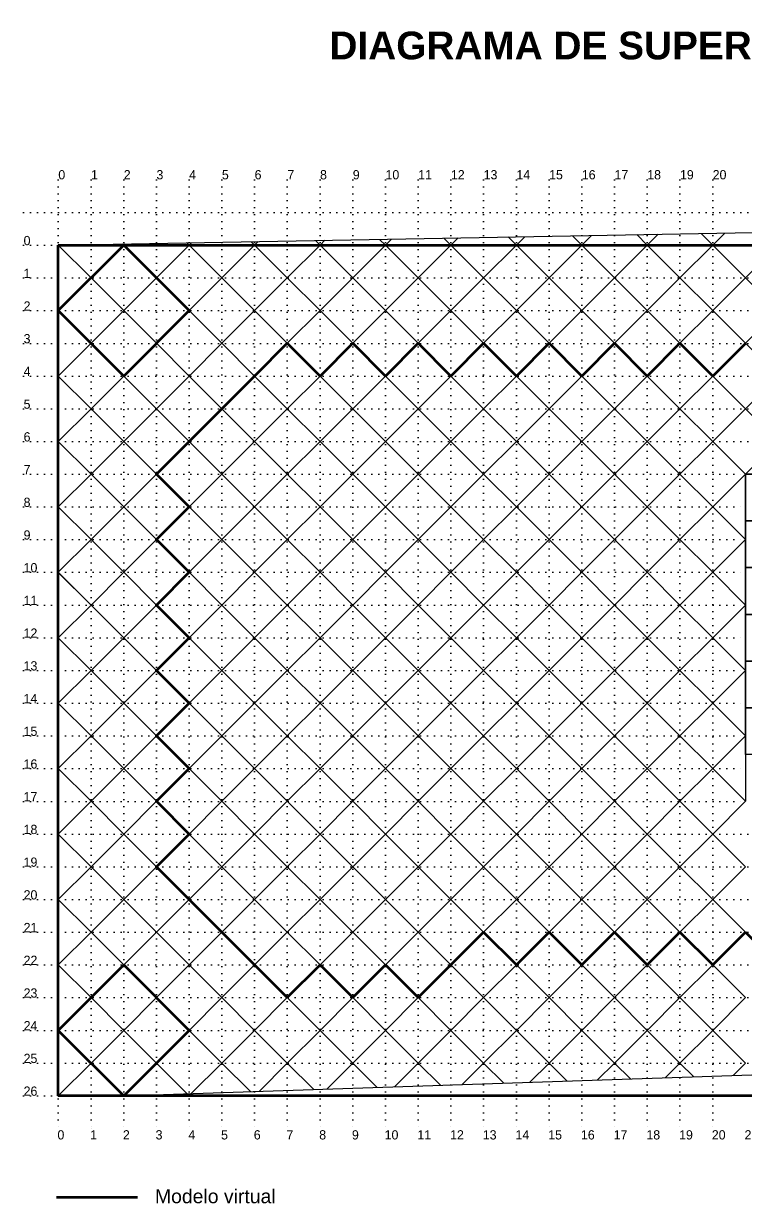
# Paper-space layout 'Layout1 (4)' of a CAD drawing. Header units: millimetres. Extents: x 150 to 8403, y 599 to 5699.
# Drawn here: x 150 to 3270, y 599 to 5699 of the extents above; entities that cross this region are included whole.
import ezdxf

# ---------------------------------------------------------------- set-up
doc = ezdxf.new("R2010")
doc.units = ezdxf.units.MM
doc.linetypes.add('ACAD_ISO07W100', pattern=[3, 0, -3])

# ---------------------------------------------------------------- blocks, each defined once
blk = doc.blocks.new('A$C41CC3310')
blk.add_line((141.4, 282.8), (141.4, 0))
blk.add_lwpolyline([(141.4, 282.8), (0, 141.4), (141.4, 0)])

psp = doc.layouts.new('Layout1 (4)')

# ---------------------------------------------------------------- linework, layer by layer
at = {"color": 253, "linetype": 'ACAD_ISO07W100', "ltscale": 10}
for p, q in [((300.5, 5023.8), (300.5, 914)), ((441.9, 5023.8), (441.9, 914)), ((583.3, 5023.8), (583.3, 914)), ((724.7, 5023.8), (724.7, 914)), ((866.1, 5023.8), (866.1, 914)), ((1007.6, 5023.8), (1007.6, 914)), ((1149, 5023.8), (1149, 914)), ((1290.4, 5023.8), (1290.4, 914)), ((1431.8, 5023.8), (1431.8, 914)), ((1573.3, 5023.8), (1573.3, 914)), ((1714.7, 5023.8), (1714.7, 914)), ((1856.1, 5023.8), (1856.1, 914)), ((1997.5, 5023.8), (1997.5, 914)), ((2138.9, 5023.8), (2138.9, 914)), ((2280.4, 5023.8), (2280.4, 914)), ((2421.8, 5023.8), (2421.8, 914)), ((2563.2, 5023.8), (2563.2, 914)), ((2704.6, 5023.8), (2704.6, 914)), ((2846, 5023.8), (2846, 914)), ((2987.5, 5023.8), (2987.5, 914)), ((3128.9, 5023.8), (3128.9, 914)), ((150.5, 4882.3), (8361.5, 4882.3)), ((150.5, 4740.9), (8361.5, 4740.9)), ((150.5, 4599.5), (8361.5, 4599.5)), ((150.5, 4458.1), (8361.5, 4458.1)), ((150.5, 4316.6), (8361.5, 4316.6)), ((150.5, 4175.2), (8361.5, 4175.2)), ((150.5, 4033.8), (8361.5, 4033.8)), ((150.5, 3892.4), (8361.5, 3892.4)), ((150.5, 3751), (3270.3, 3751)), ((150.5, 3609.5), (3270.3, 3609.5)), ((150.5, 3468.1), (3270.3, 3468.1)), ((150.5, 3326.7), (3270.3, 3326.7)), ((150.5, 3185.3), (3270.3, 3185.3)), ((150.5, 3043.9), (3270.3, 3043.9)), ((150.5, 2902.4), (3270.3, 2902.4)), ((150.5, 2761), (3270.3, 2761)), ((150.5, 2619.6), (3270.3, 2619.6)), ((150.5, 2478.2), (3270.3, 2478.2)), ((150.5, 2336.7), (3270.3, 2336.7)), ((150.5, 2195.3), (8361.5, 2195.3)), ((150.5, 2053.9), (8361.5, 2053.9)), ((150.5, 1912.5), (8361.5, 1912.5)), ((150.5, 1771.1), (8361.5, 1771.1)), ((150.5, 1629.6), (8361.5, 1629.6)), ((150.5, 1488.2), (8361.5, 1488.2)), ((150.5, 1346.8), (8361.5, 1346.8)), ((150.5, 1205.4), (8361.5, 1205.4)), ((150.5, 1064), (8361.5, 1064))]:
    psp.add_line(p, q, dxfattribs=at)
for p, q in [((300.5, 4740.9), (8078.6, 4882.3)), ((582.6, 1063.3), (8233.6, 1320.5))]:
    psp.add_line(p, q)
at = {"color": 6, "lineweight": 60}
for p, q in [((300.4, 4458.1), (583.3, 4740.9)), ((583.3, 4740.9), (866.1, 4458.1)), ((583.3, 4175.3), (300.5, 4458.1)), ((866.1, 4458.1), (583.3, 4175.3)), ((300.4, 1346.8), (583.3, 1629.6)), ((583.3, 1629.6), (866.1, 1346.8)), ((583.3, 1064), (300.5, 1346.8)), ((866.1, 1346.8), (583.3, 1064))]:
    psp.add_line(p, q, dxfattribs=at)
at = {"color": 4, "lineweight": 60}
for p, q in [((300.5, 4740.9), (7937.2, 4740.9)), ((300.5, 1064), (300.5, 4740.9)), ((7937.2, 1064), (300.5, 1064)), ((293, 625.2), (642.7, 625.2))]:
    psp.add_line(p, q, dxfattribs=at)
at = {"color": 40, "lineweight": 60}
for p, q in [((1290.4, 4316.7), (1149, 4175.2)), ((1431.8, 4175.3), (1290.4, 4316.7)), ((1573.3, 4316.7), (1431.8, 4175.3)), ((1714.7, 4175.3), (1573.3, 4316.7)), ((1856.1, 4316.7), (1714.7, 4175.3)), ((1997.5, 4175.2), (1856.1, 4316.7)), ((2138.9, 4316.7), (1997.5, 4175.2)), ((2280.4, 4175.2), (2138.9, 4316.7)), ((2421.8, 4316.7), (2280.4, 4175.2)), ((2563.2, 4175.3), (2421.8, 4316.7)), ((2704.6, 4316.7), (2563.2, 4175.3)), ((2846.1, 4175.2), (2704.6, 4316.7)), ((2987.5, 4316.7), (2846.1, 4175.2)), ((3128.9, 4175.2), (2987.5, 4316.7)), ((3270.3, 4316.6), (3128.9, 4175.2)), ((1149, 4175.3), (724.8, 3751)), ((724.8, 3751), (866.2, 3609.5)), ((866.2, 3609.5), (724.8, 3468.1)), ((724.8, 3468.1), (866.1, 3326.7)), ((866.1, 3326.7), (724.8, 3185.3)), ((724.8, 3185.3), (866.1, 3043.9)), ((866.1, 3043.9), (724.7, 2902.5)), ((724.7, 2902.5), (866.1, 2761)), ((866.2, 2761), (724.8, 2619.6)), ((724.8, 2619.6), (866.1, 2478.2)), ((866.1, 2478.2), (724.7, 2336.8)), ((724.7, 2336.8), (866.2, 2195.3)), ((866.2, 2195.3), (724.7, 2054)), ((724.7, 2053.9), (1290.4, 1488.2)), ((1856.1, 1488.2), (2138.9, 1771.1)), ((2138.9, 1771.1), (2280.3, 1629.6)), ((2280.3, 1629.6), (2421.8, 1771.1)), ((2421.8, 1771.1), (2563.2, 1629.7)), ((2563.2, 1629.7), (2704.7, 1771.1)), ((2704.7, 1771.1), (2846, 1629.7)), ((2846, 1629.7), (2987.4, 1771.1)), ((2987.4, 1771.1), (3128.9, 1629.6)), ((3128.9, 1629.6), (3270.3, 1771.1)), ((3270.3, 1771.1), (3411.7, 1629.6)), ((1290.4, 1488.2), (1431.9, 1629.6)), ((1431.9, 1629.6), (1573.3, 1488.2)), ((1573.3, 1488.2), (1714.6, 1629.6)), ((1714.6, 1629.6), (1856.1, 1488.2))]:
    psp.add_line(p, q, dxfattribs=at)
at = {"color": 3, "lineweight": 60}
psp.add_line((2280.3, 1629.6), (2280.3, 1629.6), dxfattribs=at)
for points in [[(724.7, 4882.3), (724.7, 4882.3)], [(1007.6, 4882.3), (1007.5, 4882.3)], [(1573.3, 4882.3), (1573.3, 4882.3)], [(2704.7, 4882.3), (2704.6, 4882.3)], [(3181.3, 4793.3), (3128.9, 4740.9), (3270.3, 4599.5), (3411.8, 4740.9), (3356.2, 4796.5)], [(300.5, 4740.9), (441.9, 4599.5), (583.3, 4740.9), (578.3, 4746)], [(588.5, 4746.1), (583.3, 4740.9), (724.7, 4599.5), (866.1, 4740.9), (856, 4751)], [(876.6, 4751.4), (866.1, 4740.9), (1007.5, 4599.5), (1149, 4740.9), (1133.8, 4756.1)], [(1164.7, 4756.6), (1149, 4740.9), (1290.4, 4599.5), (1431.8, 4740.9), (1411.7, 4761.1)], [(1452.8, 4761.9), (1431.9, 4740.9), (1573.3, 4599.5), (1714.7, 4740.9), (1689.4, 4766.2)], [(1740.8, 4767.1), (1714.7, 4740.9), (1856.1, 4599.5), (1997.5, 4740.9), (1967.2, 4771.2)], [(2028.9, 4772.3), (1997.5, 4740.9), (2138.9, 4599.5), (2280.4, 4740.9), (2245, 4776.3)], [(2317, 4777.6), (2280.4, 4740.9), (2421.8, 4599.5), (2563.2, 4740.9), (2522.8, 4781.3)], [(2605.1, 4782.8), (2563.2, 4740.9), (2704.7, 4599.5), (2846.1, 4740.9), (2800.6, 4786.4)], [(2893.2, 4788.1), (2846, 4740.9), (2987.5, 4599.5), (3128.9, 4740.9), (3078.4, 4791.4)], [(875.3, 1073.2), (1007.6, 1205.4), (866.1, 1346.8), (724.7, 1205.4), (857.6, 1072.6)], [(1168, 1083), (1290.4, 1205.4), (1149, 1346.8), (1007.6, 1205.4), (1131.2, 1081.8)], [(1460.7, 1092.8), (1573.3, 1205.4), (1431.8, 1346.8), (1290.4, 1205.4), (1404.9, 1091)], [(1753.4, 1102.7), (1856.1, 1205.4), (1714.7, 1346.8), (1573.3, 1205.4), (1678.5, 1100.2)], [(2046, 1112.5), (2138.9, 1205.4), (1997.5, 1346.8), (1856.1, 1205.4), (1952.2, 1109.3)], [(2338.7, 1122.3), (2421.8, 1205.4), (2280.4, 1346.8), (2138.9, 1205.4), (2225.8, 1118.5)], [(2631.4, 1132.2), (2704.6, 1205.4), (2563.2, 1346.8), (2421.8, 1205.4), (2499.4, 1127.7)], [(2924.1, 1142), (2987.5, 1205.4), (2846, 1346.8), (2704.6, 1205.4), (2773.1, 1136.9)], [(3216.8, 1151.9), (3270.3, 1205.4), (3128.9, 1346.8), (2987.5, 1205.4), (3046.7, 1146.1)], [(582.6, 1063.3), (583.3, 1064), (441.9, 1205.4), (300.4, 1064), (582.6, 1063.3)], [(1149, 1064), (1149, 1064)], [(1431.8, 1064), (1431.8, 1064)], [(1714.7, 1064), (1714.7, 1064)], [(1997.5, 1064), (1997.5, 1064)], [(2280.4, 1064), (2280.4, 1064)], [(2563.2, 1064), (2563.2, 1064)], [(2846, 1064), (2846, 1064)], [(3128.9, 1064), (3128.9, 1064)], [(441.9, 922.5), (441.9, 922.6)]]:
    psp.add_lwpolyline(points)
for points in [[(583.3, 4740.9), (441.9, 4599.5), (583.3, 4458.1), (724.7, 4599.5)], [(866.1, 4740.9), (724.7, 4599.5), (866.1, 4458.1), (1007.6, 4599.5)], [(1149, 4740.9), (1007.6, 4599.5), (1149, 4458.1), (1290.4, 4599.5)], [(1431.8, 4740.9), (1290.4, 4599.5), (1431.8, 4458.1), (1573.3, 4599.5)], [(1714.7, 4740.9), (1573.3, 4599.5), (1714.7, 4458.1), (1856.1, 4599.5)], [(1997.5, 4740.9), (1856.1, 4599.5), (1997.5, 4458.1), (2138.9, 4599.5)], [(2280.4, 4740.9), (2138.9, 4599.5), (2280.4, 4458.1), (2421.8, 4599.5)], [(2563.2, 4740.9), (2421.8, 4599.5), (2563.2, 4458.1), (2704.6, 4599.5)], [(2846, 4740.9), (2704.6, 4599.5), (2846, 4458.1), (2987.5, 4599.5)], [(3128.9, 4740.9), (2987.5, 4599.5), (3128.9, 4458.1), (3270.3, 4599.5)], [(3411.7, 4740.9), (3270.3, 4599.5), (3411.7, 4458.1), (3553.2, 4599.5)], [(441.9, 4599.5), (300.5, 4458.1), (441.9, 4316.7), (583.3, 4458.1)], [(724.7, 4599.5), (583.3, 4458.1), (724.7, 4316.7), (866.1, 4458.1)], [(1007.6, 4599.5), (866.1, 4458.1), (1007.6, 4316.7), (1149, 4458.1)], [(1290.4, 4599.5), (1149, 4458.1), (1290.4, 4316.7), (1431.8, 4458.1)], [(1573.3, 4599.5), (1431.8, 4458.1), (1573.3, 4316.7), (1714.7, 4458.1)], [(1856.1, 4599.5), (1714.7, 4458.1), (1856.1, 4316.7), (1997.5, 4458.1)], [(2138.9, 4599.5), (1997.5, 4458.1), (2138.9, 4316.7), (2280.4, 4458.1)], [(2421.8, 4599.5), (2280.4, 4458.1), (2421.8, 4316.7), (2563.2, 4458.1)], [(2704.6, 4599.5), (2563.2, 4458.1), (2704.6, 4316.7), (2846, 4458.1)], [(2987.5, 4599.5), (2846, 4458.1), (2987.5, 4316.7), (3128.9, 4458.1)], [(3270.3, 4599.5), (3128.9, 4458.1), (3270.3, 4316.7), (3411.7, 4458.1)], [(3411.7, 4458.1), (3270.3, 4316.7), (3411.7, 4175.3), (3553.2, 4316.7)], [(441.9, 4316.7), (300.5, 4175.3), (441.9, 4033.8), (583.3, 4175.3)], [(724.7, 4316.7), (583.3, 4175.3), (724.7, 4033.8), (866.1, 4175.3)], [(1007.6, 4316.7), (866.1, 4175.3), (1007.6, 4033.8), (1149, 4175.3)], [(1290.4, 4316.7), (1149, 4175.3), (1290.4, 4033.8), (1431.8, 4175.3)], [(1573.3, 4316.7), (1431.8, 4175.3), (1573.3, 4033.8), (1714.7, 4175.3)], [(1856.1, 4316.7), (1714.7, 4175.3), (1856.1, 4033.8), (1997.5, 4175.3)], [(2138.9, 4316.7), (1997.5, 4175.3), (2138.9, 4033.8), (2280.4, 4175.3)], [(2421.8, 4316.7), (2280.4, 4175.3), (2421.8, 4033.8), (2563.2, 4175.3)], [(2704.6, 4316.7), (2563.2, 4175.3), (2704.6, 4033.8), (2846, 4175.3)], [(2987.5, 4316.7), (2846, 4175.3), (2987.5, 4033.8), (3128.9, 4175.3)], [(3270.3, 4316.7), (3128.9, 4175.3), (3270.3, 4033.8), (3411.7, 4175.3)], [(3411.7, 4175.3), (3270.3, 4033.8), (3411.7, 3892.4), (3553.2, 4033.8)], [(441.9, 4033.8), (300.5, 3892.4), (441.9, 3751), (583.3, 3892.4)], [(724.7, 4033.8), (583.3, 3892.4), (724.7, 3751), (866.1, 3892.4)], [(1007.6, 4033.8), (866.1, 3892.4), (1007.6, 3751), (1149, 3892.4)], [(1290.4, 4033.8), (1149, 3892.4), (1290.4, 3751), (1431.8, 3892.4)], [(1573.3, 4033.8), (1431.8, 3892.4), (1573.3, 3751), (1714.7, 3892.4)], [(1856.1, 4033.8), (1714.7, 3892.4), (1856.1, 3751), (1997.5, 3892.4)], [(2138.9, 4033.8), (1997.5, 3892.4), (2138.9, 3751), (2280.4, 3892.4)], [(2421.8, 4033.8), (2280.4, 3892.4), (2421.8, 3751), (2563.2, 3892.4)], [(2704.6, 4033.8), (2563.2, 3892.4), (2704.6, 3751), (2846, 3892.4)], [(2987.5, 4033.8), (2846, 3892.4), (2987.5, 3751), (3128.9, 3892.4)], [(3270.3, 4033.8), (3128.9, 3892.4), (3270.3, 3751), (3411.7, 3892.4)], [(441.9, 3751), (300.5, 3609.6), (441.9, 3468.1), (583.3, 3609.6)], [(724.7, 3751), (583.3, 3609.6), (724.7, 3468.1), (866.1, 3609.6)], [(1007.6, 3751), (866.1, 3609.6), (1007.6, 3468.1), (1149, 3609.6)], [(1290.4, 3751), (1149, 3609.6), (1290.4, 3468.1), (1431.8, 3609.6)], [(1573.3, 3751), (1431.8, 3609.6), (1573.3, 3468.1), (1714.7, 3609.6)], [(1856.1, 3751), (1714.7, 3609.6), (1856.1, 3468.1), (1997.5, 3609.6)], [(2138.9, 3751), (1997.5, 3609.6), (2138.9, 3468.1), (2280.4, 3609.6)], [(2421.8, 3751), (2280.4, 3609.6), (2421.8, 3468.1), (2563.2, 3609.6)], [(2704.6, 3751), (2563.2, 3609.6), (2704.6, 3468.1), (2846, 3609.6)], [(2987.5, 3751), (2846, 3609.6), (2987.5, 3468.1), (3128.9, 3609.6)], [(3270.3, 3751), (3468.3, 3751), (3468.3, 3549), (3270.3, 3549)], [(3270.3, 3549), (3468.3, 3549), (3468.3, 3346.9), (3270.3, 3346.9)], [(441.9, 3468.1), (300.5, 3326.7), (441.9, 3185.3), (583.3, 3326.7)], [(724.7, 3468.1), (583.3, 3326.7), (724.7, 3185.3), (866.1, 3326.7)], [(1007.6, 3468.1), (866.1, 3326.7), (1007.6, 3185.3), (1149, 3326.7)], [(1290.4, 3468.1), (1149, 3326.7), (1290.4, 3185.3), (1431.8, 3326.7)], [(1573.3, 3468.1), (1431.8, 3326.7), (1573.3, 3185.3), (1714.7, 3326.7)], [(1856.1, 3468.1), (1714.7, 3326.7), (1856.1, 3185.3), (1997.5, 3326.7)], [(2138.9, 3468.1), (1997.5, 3326.7), (2138.9, 3185.3), (2280.4, 3326.7)], [(2421.8, 3468.1), (2280.4, 3326.7), (2421.8, 3185.3), (2563.2, 3326.7)], [(2704.6, 3468.1), (2563.2, 3326.7), (2704.6, 3185.3), (2846, 3326.7)], [(2987.5, 3468.1), (2846, 3326.7), (2987.5, 3185.3), (3128.9, 3326.7)], [(3270.3, 3346.9), (3468.3, 3346.9), (3468.3, 3144.9), (3270.3, 3144.9)], [(441.9, 3185.3), (300.5, 3043.9), (441.9, 2902.5), (583.3, 3043.9)], [(724.7, 3185.3), (583.3, 3043.9), (724.7, 2902.5), (866.1, 3043.9)], [(1007.6, 3185.3), (866.1, 3043.9), (1007.6, 2902.5), (1149, 3043.9)], [(1290.4, 3185.3), (1149, 3043.9), (1290.4, 2902.5), (1431.8, 3043.9)], [(1573.3, 3185.3), (1431.8, 3043.9), (1573.3, 2902.5), (1714.7, 3043.9)], [(1856.1, 3185.3), (1714.7, 3043.9), (1856.1, 2902.5), (1997.5, 3043.9)], [(2138.9, 3185.3), (1997.5, 3043.9), (2138.9, 2902.5), (2280.4, 3043.9)], [(2421.8, 3185.3), (2280.4, 3043.9), (2421.8, 2902.5), (2563.2, 3043.9)], [(2704.6, 3185.3), (2563.2, 3043.9), (2704.6, 2902.5), (2846, 3043.9)], [(2987.5, 3185.3), (2846, 3043.9), (2987.5, 2902.5), (3128.9, 3043.9)], [(3270.3, 3144.9), (3468.3, 3144.9), (3468.3, 2942.9), (3270.3, 2942.9)], [(3270.3, 2942.9), (3468.3, 2942.9), (3468.3, 2740.8), (3270.3, 2740.8)], [(441.9, 2902.5), (300.5, 2761), (441.9, 2619.6), (583.3, 2761)], [(724.7, 2902.5), (583.3, 2761), (724.7, 2619.6), (866.1, 2761)], [(1007.6, 2902.5), (866.1, 2761), (1007.6, 2619.6), (1149, 2761)], [(1290.4, 2902.5), (1149, 2761), (1290.4, 2619.6), (1431.8, 2761)], [(1573.3, 2902.5), (1431.8, 2761), (1573.3, 2619.6), (1714.7, 2761)], [(1856.1, 2902.5), (1714.7, 2761), (1856.1, 2619.6), (1997.5, 2761)], [(2138.9, 2902.5), (1997.5, 2761), (2138.9, 2619.6), (2280.4, 2761)], [(2421.8, 2902.5), (2280.4, 2761), (2421.8, 2619.6), (2563.2, 2761)], [(2704.6, 2902.5), (2563.2, 2761), (2704.6, 2619.6), (2846, 2761)], [(2987.5, 2902.5), (2846, 2761), (2987.5, 2619.6), (3128.9, 2761)], [(3270.3, 2740.8), (3468.3, 2740.8), (3468.3, 2538.8), (3270.3, 2538.8)], [(441.9, 2619.6), (300.5, 2478.2), (441.9, 2336.8), (583.3, 2478.2)], [(724.7, 2619.6), (583.3, 2478.2), (724.7, 2336.8), (866.1, 2478.2)], [(1007.6, 2619.6), (866.1, 2478.2), (1007.6, 2336.8), (1149, 2478.2)], [(1290.4, 2619.6), (1149, 2478.2), (1290.4, 2336.8), (1431.8, 2478.2)], [(1573.3, 2619.6), (1431.8, 2478.2), (1573.3, 2336.8), (1714.7, 2478.2)], [(1856.1, 2619.6), (1714.7, 2478.2), (1856.1, 2336.8), (1997.5, 2478.2)], [(2138.9, 2619.6), (1997.5, 2478.2), (2138.9, 2336.8), (2280.4, 2478.2)], [(2421.8, 2619.6), (2280.4, 2478.2), (2421.8, 2336.8), (2563.2, 2478.2)], [(2704.6, 2619.6), (2563.2, 2478.2), (2704.6, 2336.8), (2846, 2478.2)], [(2987.5, 2619.6), (2846, 2478.2), (2987.5, 2336.8), (3128.9, 2478.2)], [(3128.9, 2478.2), (2987.5, 2336.8), (3128.9, 2195.4), (3270.3, 2336.8)], [(441.9, 2336.8), (300.5, 2195.4), (441.9, 2053.9), (583.3, 2195.4)], [(724.7, 2336.8), (583.3, 2195.4), (724.7, 2053.9), (866.1, 2195.4)], [(1007.6, 2336.8), (866.1, 2195.4), (1007.6, 2053.9), (1149, 2195.4)], [(1290.4, 2336.8), (1149, 2195.4), (1290.4, 2053.9), (1431.8, 2195.4)], [(1573.3, 2336.8), (1431.8, 2195.4), (1573.3, 2053.9), (1714.7, 2195.4)], [(1856.1, 2336.8), (1714.7, 2195.4), (1856.1, 2053.9), (1997.5, 2195.4)], [(2138.9, 2336.8), (1997.5, 2195.4), (2138.9, 2053.9), (2280.4, 2195.4)], [(2421.8, 2336.8), (2280.4, 2195.4), (2421.8, 2053.9), (2563.2, 2195.4)], [(2704.6, 2336.8), (2563.2, 2195.4), (2704.6, 2053.9), (2846, 2195.4)], [(2987.5, 2336.8), (2846, 2195.4), (2987.5, 2053.9), (3128.9, 2195.4)], [(583.3, 2195.4), (441.9, 2053.9), (583.3, 1912.5), (724.7, 2053.9)], [(866.1, 2195.4), (724.7, 2053.9), (866.1, 1912.5), (1007.6, 2053.9)], [(1149, 2195.4), (1007.6, 2053.9), (1149, 1912.5), (1290.4, 2053.9)], [(1431.8, 2195.4), (1290.4, 2053.9), (1431.8, 1912.5), (1573.3, 2053.9)], [(1714.7, 2195.4), (1573.3, 2053.9), (1714.7, 1912.5), (1856.1, 2053.9)], [(1997.5, 2195.4), (1856.1, 2053.9), (1997.5, 1912.5), (2138.9, 2053.9)], [(2280.4, 2195.4), (2138.9, 2053.9), (2280.4, 1912.5), (2421.8, 2053.9)], [(2563.2, 2195.4), (2421.8, 2053.9), (2563.2, 1912.5), (2704.6, 2053.9)], [(2846, 2195.4), (2704.6, 2053.9), (2846, 1912.5), (2987.5, 2053.9)], [(3128.9, 2195.4), (2987.5, 2053.9), (3128.9, 1912.5), (3270.3, 2053.9)], [(441.9, 2053.9), (300.5, 1912.5), (441.9, 1771.1), (583.3, 1912.5)], [(583.3, 1912.5), (441.9, 1771.1), (583.3, 1629.7), (724.7, 1771.1)], [(866.1, 1912.5), (724.7, 1771.1), (866.1, 1629.7), (1007.6, 1771.1)], [(1149, 1912.5), (1007.6, 1771.1), (1149, 1629.7), (1290.4, 1771.1)], [(1431.8, 1912.5), (1290.4, 1771.1), (1431.8, 1629.7), (1573.3, 1771.1)], [(1714.7, 1912.5), (1573.3, 1771.1), (1714.7, 1629.7), (1856.1, 1771.1)], [(1997.5, 1912.5), (1856.1, 1771.1), (1997.5, 1629.7), (2138.9, 1771.1)], [(2280.4, 1912.5), (2138.9, 1771.1), (2280.4, 1629.7), (2421.8, 1771.1)], [(2563.2, 1912.5), (2421.8, 1771.1), (2563.2, 1629.7), (2704.6, 1771.1)], [(2846, 1912.5), (2704.6, 1771.1), (2846, 1629.7), (2987.5, 1771.1)], [(3128.9, 1912.5), (2987.5, 1771.1), (3128.9, 1629.7), (3270.3, 1771.1)], [(441.9, 1771.1), (300.5, 1629.7), (441.9, 1488.2), (583.3, 1629.7)], [(583.3, 1629.7), (441.9, 1488.2), (583.3, 1346.8), (724.7, 1488.2)], [(866.1, 1629.7), (724.7, 1488.2), (866.1, 1346.8), (1007.6, 1488.2)], [(1149, 1629.7), (1007.6, 1488.2), (1149, 1346.8), (1290.4, 1488.2)], [(1431.8, 1629.7), (1290.4, 1488.2), (1431.8, 1346.8), (1573.3, 1488.2)], [(1714.7, 1629.7), (1573.3, 1488.2), (1714.7, 1346.8), (1856.1, 1488.2)], [(1997.5, 1629.7), (1856.1, 1488.2), (1997.5, 1346.8), (2138.9, 1488.2)], [(2280.4, 1629.7), (2138.9, 1488.2), (2280.4, 1346.8), (2421.8, 1488.2)], [(2563.2, 1629.7), (2421.8, 1488.2), (2563.2, 1346.8), (2704.6, 1488.2)], [(2846, 1629.7), (2704.6, 1488.2), (2846, 1346.8), (2987.5, 1488.2)], [(3128.9, 1629.7), (2987.5, 1488.2), (3128.9, 1346.8), (3270.3, 1488.2)], [(441.9, 1488.2), (300.5, 1346.8), (441.9, 1205.4), (583.3, 1346.8)], [(583.3, 1346.8), (441.9, 1205.4), (583.3, 1064), (724.7, 1205.4)]]:
    psp.add_lwpolyline(points, close=True)

# ---------------------------------------------------------------- block references
for p, rotation in [((441.9, 4740.9), 180.0054108349412), ((441.9, 4458.1), 180.0054108349412), ((441.9, 4175.3), 180.0054108349412), ((441.9, 3892.4), 180.0054108349412), ((3270.3, 3892.4), 270), ((441.9, 3609.6), 180.0054108349412), ((441.9, 3326.7), 180.0054108349412), ((441.9, 3043.9), 180.0054108349412), ((441.9, 2761), 180.0054108349412), ((441.9, 2478.2), 180.0054108349412), ((441.9, 2195.4), 180.0054108349412), ((441.9, 1912.5), 180.0054108349412), ((441.9, 1629.7), 180.0054108349412), ((441.9, 1346.8), 180.0054108349412)]:
    psp.add_blockref('A$C41CC3310', p, dxfattribs=dict(rotation=rotation))
for p in [(3128.9, 3468.1), (3128.9, 3185.3), (3128.9, 2902.5), (3128.9, 2619.6), (3128.9, 2336.8)]:
    psp.add_blockref('A$C41CC3310', p)

# ---------------------------------------------------------------- texts
at = {"color": 4, "lineweight": 60, "attachment_point": 1}
for s, insert, char_height, width in [('{\\fArial|b1|i0|c0|p34;\\C7;DIAGRAMA DE SUPERPOSICIÓN DEL MODELO REAL Y EL VIRTUAL}', (1472.4, 5664.2), 120, 5636.44), ('{\\fArial|b0|i0|c0|p34;\\C7;Modelo virtual}', (718.2, 659.5), 60, 966.835)]:
    psp.add_mtext(s, dxfattribs=dict(at, insert=insert, char_height=char_height, width=width))
at = {"char_height": 40, "attachment_point": 1}
for s, insert, width in [('0', (300.5, 5065.4), 90.501), ('1', (441.9, 5065.4), 90.501), ('2', (583.3, 5065.4), 90.501), ('3', (724.7, 5065.4), 90.501), ('4', (866.1, 5065.4), 90.501), ('5', (1007.6, 5065.4), 90.501), ('6', (1149, 5065.4), 90.501), ('7', (1290.4, 5065.4), 90.501), ('8', (1431.8, 5065.4), 90.501), ('9', (1573.3, 5065.4), 90.501), ('10', (1714.7, 5065.4), 90.501), ('11', (1856.1, 5065.4), 90.501), ('12', (1997.5, 5065.4), 90.501), ('13', (2138.9, 5065.4), 90.501), ('14', (2280.4, 5065.4), 90.501), ('15', (2421.8, 5065.4), 90.501), ('16', (2563.2, 5065.4), 90.501), ('17', (2704.6, 5065.4), 90.501), ('18', (2846, 5065.4), 90.501), ('19', (2987.5, 5065.4), 90.501), ('20', (3128.9, 5065.4), 90.501), ('0', (150.5, 4780.9), 90.501), ('1', (150.5, 4639.5), 90.501), ('2', (150.5, 4498.1), 90.501), ('3', (150.5, 4356.6), 90.501), ('4', (150.5, 4215.2), 90.501), ('5', (150.5, 4073.8), 90.501), ('6', (150.5, 3932.4), 90.501), ('7', (150.5, 3791), 90.501), ('8', (150.5, 3649.5), 90.501), ('9', (150.5, 3508.1), 90.501), ('10', (150.5, 3366.7), 90.501), ('11', (150.5, 3225.3), 90.501), ('12', (150.5, 3083.9), 90.501), ('13', (150.5, 2942.4), 90.501), ('14', (150.5, 2801), 90.501), ('15', (150.5, 2659.6), 90.501), ('16', (150.5, 2518.2), 90.501), ('17', (150.5, 2376.7), 90.501), ('18', (150.5, 2235.3), 90.501), ('19', (150.5, 2093.9), 90.501), ('20', (150.5, 1952.5), 90.501), ('21', (150.5, 1811.1), 90.501), ('22', (150.5, 1669.6), 90.501), ('23', (150.5, 1528.2), 90.501), ('24', (150.5, 1386.8), 90.501), ('25', (150.5, 1245.4), 90.501), ('26', (150.5, 1104), 90.501), ('0', (296.8, 915), 90.501), ('1', (438.2, 915), 90.501), ('2', (579.6, 915), 90.501), ('3', (721, 915), 90.501), ('4', (862.5, 915), 90.501), ('5', (1003.9, 915), 90.501), ('6', (1145.3, 915), 90.501), ('7', (1286.7, 915), 90.501), ('8', (1428.2, 915), 145.1), ('9', (1569.6, 915), 90.501), ('10', (1711, 915), 90.501), ('11', (1852.4, 915), 90.501), ('12', (1993.8, 915), 90.501), ('13', (2135.3, 915), 90.501), ('14', (2276.7, 915), 90.501), ('15', (2418.1, 915), 90.501), ('16', (2559.5, 915), 90.501), ('17', (2700.9, 915), 90.501), ('18', (2842.4, 915), 90.501), ('19', (2983.8, 915), 90.501), ('20', (3125.2, 915), 90.501), ('21', (3266.6, 915), 90.501)]:
    psp.add_mtext(s, dxfattribs=dict(at, insert=insert, width=width))

doc.saveas('drawing.dxf')
